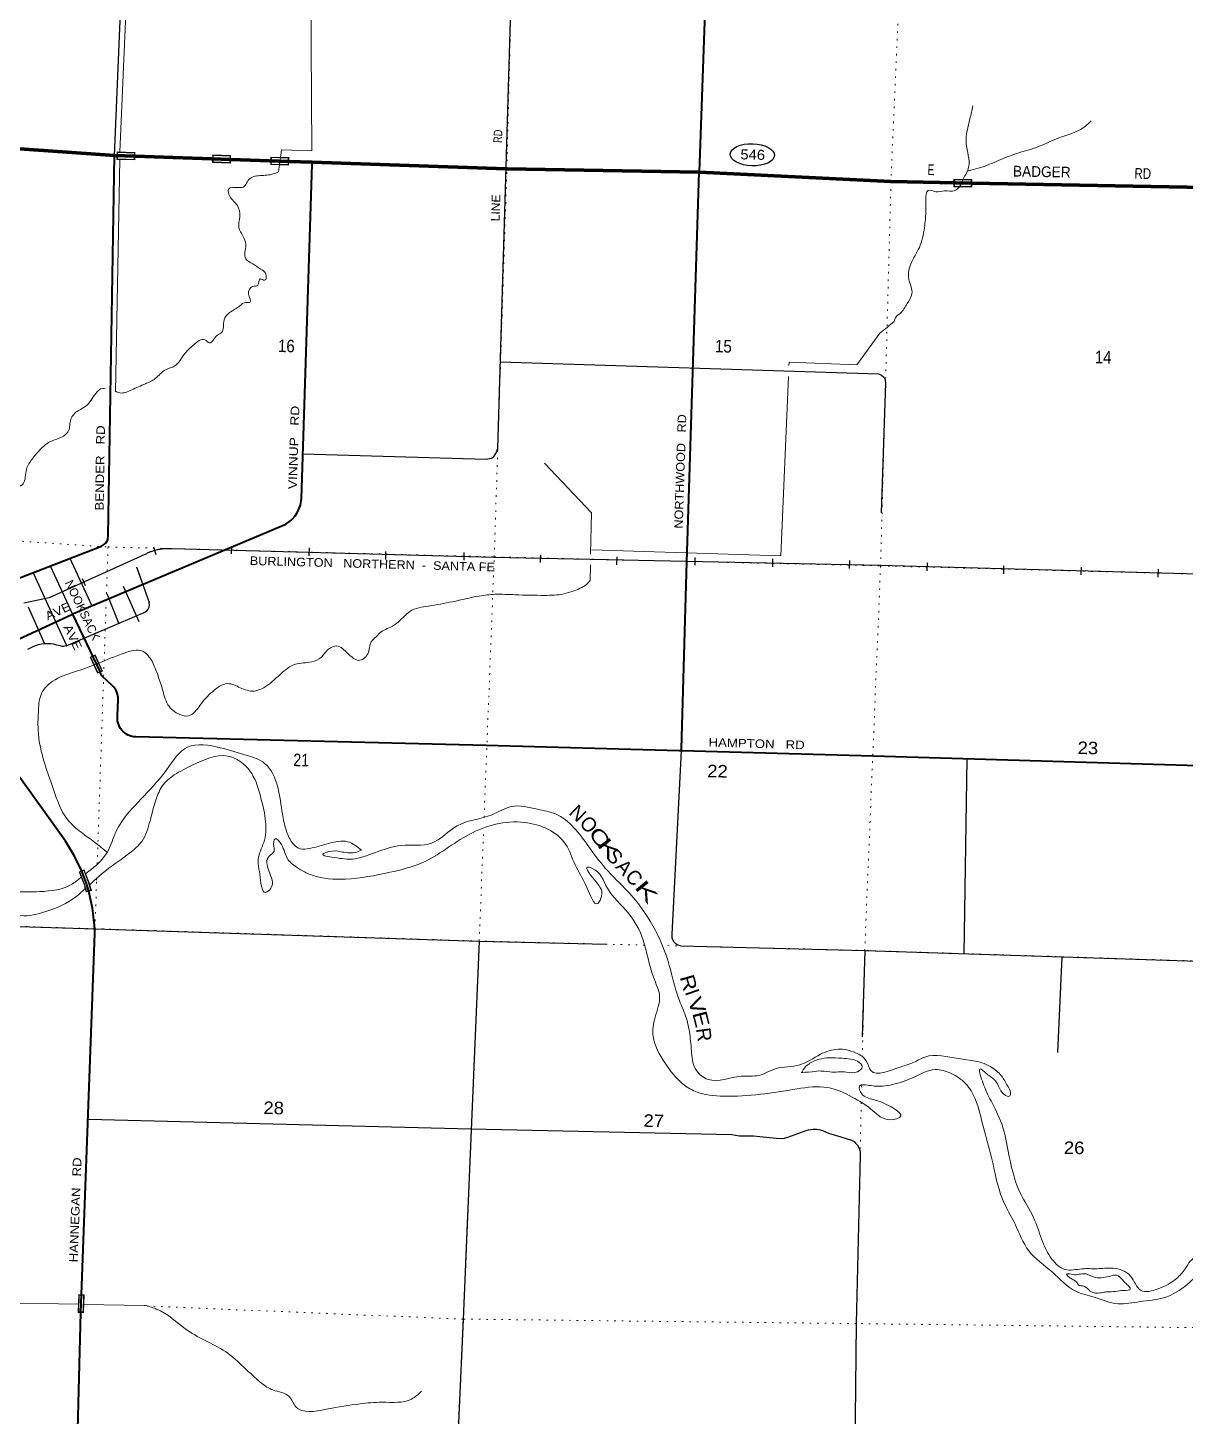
# Model space of a CAD drawing. Header units: feet. Extents: x -489137 to -242534, y 368785 to 558127.
# Drawn here: x -350648 to -334487, y 523713 to 543103 of the extents above; entities that cross this region are included whole.
import ezdxf
from ezdxf.enums import TextEntityAlignment as Align

# ---------------------------------------------------------------- set-up
doc = ezdxf.new("R2010")
doc.units = ezdxf.units.FT
doc.header["$LTSCALE"] = 70
doc.linetypes.add('DOTTED', pattern=[1.5, 0.3, -1.2])
for name, color, linetype, lineweight in [('17', 7, 'Continuous', 25), ('23', 7, 'Continuous', 70), ('26', 7, 'Continuous', 40), ('27', 7, 'Continuous', 13), ('29', 7, 'Continuous', 25), ('34', 7, 'Continuous', 25), ('39', 7, 'Continuous', 13), ('59', 7, 'Continuous', 13), ('61', 7, 'Continuous', 13), ('7', 7, 'DOTTED', 13)]:
    doc.layers.add(name, color=color, linetype=linetype, lineweight=lineweight)
doc.layers.add('30', color=7, linetype='Continuous')
doc.layers.add('41', color=7, linetype='Continuous')

msp = doc.modelspace()

# ---------------------------------------------------------------- linework, layer by layer
at = {"layer": '17'}
msp.add_ellipse((-340531.31, 541329.05), major_axis=(-309.09, 9.51), ratio=0.500121, dxfattribs=at)
at = {"layer": '23'}
msp.add_line((-341267, 541087.3), (-341275.18, 541087.71), dxfattribs=at)
for points in [[(-349438, 541318.49), (-349438.6, 541318.51), (-352090.75, 541506.68), (-352091.4, 541506.67)], [(-346677.41, 541224.95), (-347005.25, 541236.06), (-347814.42, 541263.48), (-349153.97, 541308.87), (-349438, 541318.49)], [(-341275.18, 541087.71), (-343958.65, 541132.84), (-343970.54, 541133.24), (-346677.41, 541224.95)], [(-333710.17, 540862.22), (-337464.7, 540932.66), (-338595.63, 540953.61), (-341267, 541087.3)]]:
    msp.add_lwpolyline(points, dxfattribs=at)
at = {"layer": '26'}
for points in [[(-341267, 541087.3), (-341077.33, 546480.97), (-341021.07, 551820.37)], [(-351391.76, 534617.75), (-351391.62, 534621.83), (-351370.48, 535348.82), (-351360.58, 535374.61), (-351345.38, 535391.12), (-351322.26, 535405.01), (-351295.17, 535412.27), (-350880.25, 535376.58), (-349617.69, 535864.99), (-349578.05, 535888.78), (-349550.3, 535916.54), (-349530.48, 535957.51), (-349525.19, 536011.71), (-349438, 541318.49)], [(-350032.33, 534913.7), (-347046.2, 536171.02), (-346975.52, 536223.24), (-346957.02, 536241.74), (-346915.65, 536285.52), (-346881.7, 536338.24), (-346840.74, 536437.38), (-346826.2, 536529.9), (-346678.34, 541195.47), (-346677.41, 541224.95)], [(-341520.32, 533005.6), (-341519.58, 533032.41), (-341447.84, 535645.35), (-341275.18, 541087.71)], [(-351403.41, 534275.84), (-350023.57, 534914.14), (-349635.59, 534102.5)], [(-341520.32, 533005.6), (-341550.57, 533006.47), (-344245.55, 533080.17), (-349140.8, 533199.07), (-349165.74, 533199.68), (-349190.8, 533204.68), (-349193.53, 533205.23), (-349220.54, 533213.63), (-349246.51, 533224.82), (-349271.17, 533238.66), (-349294.26, 533255), (-349315.5, 533273.66), (-349334.68, 533294.44), (-349351.59, 533317.12), (-349366.03, 533341.43), (-349377.84, 533367.12), (-349386.91, 533393.91), (-349393.13, 533421.5), (-349396.43, 533449.59), (-349396.78, 533477.86), (-349395.67, 533493.81), (-349386.76, 533722.31), (-349386.65, 533747.86), (-349389.22, 533773.29), (-349394.42, 533798.3), (-349402.22, 533822.64), (-349412.51, 533846.02), (-349425.2, 533868.21), (-349426.88, 533870.54), (-349445.6, 533895.52), (-349470.63, 533919.19), (-349611.81, 534052.76), (-349635.59, 534102.5)], [(-349895, 531329.77), (-349906.15, 531353.05), (-349993.4, 531535.18), (-350121.43, 531744.91), (-350713.46, 532565.76), (-350790.01, 532672.23), (-350855.02, 532786.11), (-350907.76, 532906.17), (-350947.67, 533031.07), (-350974.3, 533159.47), (-350975.4, 533166.81), (-350994.61, 533283.26), (-351025.89, 533397.06), (-351039.84, 533436.59), (-351258.73, 533941.86)], [(-333832.45, 532780.93), (-338843.59, 532928.48), (-341520.32, 533005.6)], [(-349796.23, 531045.31), (-349804.43, 531073.63), (-349827.01, 531151.56), (-349884.8, 531303.05), (-349895, 531329.77)], [(-349905.04, 525161.09), (-349711.89, 530453.09), (-349711.25, 530470.41), (-349712.69, 530503.09), (-349715.39, 530564.7), (-349743.5, 530808.8), (-349791.4, 531023.63), (-349796.23, 531045.31)], [(-350003.5, 521299.26), (-349969.88, 522618.1), (-349905.04, 525161.09)]]:
    msp.add_lwpolyline(points, dxfattribs=at)
at = {"layer": '29'}
for p, q in [((-344086.39, 537227.6), (-343889.48, 543834.69)), ((-344052.51, 538437.11), (-338772.03, 538267.68)), ((-338671.86, 538138.12), (-338732.69, 536328.12)), ((-346808.36, 537151.94), (-344249.05, 537077.14)), ((-350330.03, 535581.32), (-350023.57, 534914.14)), ((-350063.02, 535703.32), (-349753.9, 535028.27)), ((-349131.3, 535572.83), (-348954.21, 535075.39)), ((-350574.16, 535491.23), (-350109.06, 534474.45)), ((-349545.46, 535204.02), (-349374.27, 534780.47)), ((-349316.52, 535303.97), (-349098.14, 534812.63)), ((-350644.28, 535017.8), (-350415.67, 534500.38)), ((-350111.89, 534472.55), (-349023.76, 534937.18)), ((-337534.41, 532893.43), (-337576.51, 530164.26)), ((-352301.58, 530598.49), (-349709.38, 530521.31)), ((-338962, 530217.07), (-338997.86, 529009.63)), ((-336208.07, 530128.24), (-336271.62, 528793.62))]:
    msp.add_line(p, q, dxfattribs=at)
for points in [[(-349438.6, 541318.51), (-349209.49, 546757.68), (-349161.03, 549596.01), (-349287.6, 551893.55), (-349211.45, 553286.34)], [(-338772.03, 538267.68), (-338726.22, 538251.92), (-338694.7, 538224.88), (-338674.43, 538184.33), (-338671.86, 538138.12)], [(-344249.05, 537077.14), (-344175.16, 537090.58), (-344150.39, 537104.1), (-344134.63, 537119.87), (-344107.61, 537167.18), (-344086.39, 537227.6)], [(-349023.76, 534937.18), (-348998.57, 534949.49), (-348985.06, 534961.88), (-348964.79, 534983.29), (-348951.28, 535009.2), (-348949.02, 535043), (-348954.21, 535075.39)], [(-350415.67, 534500.38), (-350457.8, 534494.37), (-350501.71, 534483.67), (-350542.25, 534471.84), (-350578.28, 534456.63), (-350652.92, 534418.47)], [(-350111.89, 534472.55), (-350149.29, 534463.95), (-350169.55, 534463.95), (-350197.7, 534469.58), (-350240.49, 534481.42), (-350283.28, 534493.24), (-350326.07, 534499.44), (-350364.35, 534499.44), (-350415.67, 534500.38)], [(-341651.63, 530446.48), (-341520.31, 533005.85), (-341520.28, 533006.83)], [(-349709.38, 530521.31), (-344344.22, 530348.11), (-342572.99, 530304.99)], [(-344344.22, 530348.11), (-344569.91, 525068.75), (-344570, 525066.87)], [(-341535.69, 530282.88), (-341570.03, 530292.64), (-341597.05, 530308.41), (-341628.57, 530335.45), (-341644.34, 530373.75), (-341648.84, 530389.52), (-341651.63, 530446.48)], [(-341535.69, 530282.88), (-338962, 530217.07), (-333873.69, 530055.51)], [(-349804.3, 527862.22), (-344462.71, 527727.77), (-340817.21, 527648.67), (-340714.74, 527626.33), (-340512.86, 527628.24), (-340424.23, 527620.34), (-340194.67, 527595.38)], [(-340194.67, 527595.38), (-340122.22, 527592.63), (-340081.69, 527594.89), (-340034.41, 527608.4), (-339777.72, 527700.77), (-339746.19, 527710.34), (-339714.68, 527716.54), (-339683.15, 527720.48), (-339652.75, 527722.74), (-339629.11, 527721.61), (-339604.35, 527716.54), (-339552.56, 527703.02), (-339467, 527666.98), (-339354.41, 527633.19), (-339145.01, 527567.85), (-339111.23, 527548.7), (-339088.72, 527527.3), (-339063.94, 527498.01), (-339039.19, 527455.21), (-339030.17, 527424.79), (-339025.68, 527394.38), (-339026.43, 527353.64)], [(-339026.43, 527353.64), (-339079.26, 525006.31), (-339139.57, 519721.51), (-339254.07, 514261.77), (-339435.73, 508870.19), (-339438.69, 508142.19)], [(-344570, 525066.87), (-344691.91, 522388.4), (-344631.98, 521066.68)]]:
    msp.add_lwpolyline(points, dxfattribs=at)
at = {"layer": '34'}
for p, q in [((-348890.59, 535855.07), (-348860.64, 535748.59)), ((-347805.32, 535865.32), (-347807.61, 535754.73)), ((-346719.82, 535840.19), (-346722.12, 535729.6)), ((-345652.69, 535787.68), (-345654.99, 535677.1)), ((-344557.8, 535776.3), (-344560.1, 535665.71)), ((-343490.84, 535743.49), (-343493.69, 535632.92)), ((-342424.44, 535714.36), (-342427.3, 535603.78)), ((-341333.04, 535706.73), (-341335.9, 535596.16)), ((-340247.4, 535686.06), (-340250.26, 535575.49)), ((-339175.48, 535660.97), (-339178.34, 535550.39)), ((-338090.17, 535631.09), (-338092.89, 535520.51)), ((-337023.78, 535586.87), (-337026.5, 535476.3)), ((-335941.94, 535571.81), (-335944.67, 535461.23)), ((-349890.38, 535412.23), (-349844.73, 535311.48)), ((-334866.28, 535540.53), (-334869.01, 535429.95))]:
    msp.add_line(p, q, dxfattribs=at)
msp.add_lwpolyline([(-333791.92, 535459.05), (-338752.42, 535592.8), (-344146.96, 535706.69), (-348633.65, 535825.27), (-348636.54, 535825.53), (-348648.3, 535826.42), (-348660.07, 535827.07), (-348671.8, 535827.51), (-348683.59, 535827.78), (-348695.37, 535827.89), (-348707.14, 535827.69), (-348718.91, 535827.34), (-348730.7, 535826.76), (-348742.49, 535826.02), (-348754.21, 535825.01), (-348765.94, 535823.87), (-348777.62, 535822.49), (-348789.32, 535820.88), (-348800.92, 535819.09), (-348812.58, 535817.12), (-348824.11, 535814.9), (-348835.7, 535812.52), (-348847.16, 535809.88), (-348858.63, 535807.11), (-348869.99, 535804.14), (-348881.37, 535800.94), (-348892.63, 535797.5), (-348903.82, 535793.94), (-348915.04, 535790.14), (-348926.1, 535786.19), (-348937.12, 535782.03), (-348948.08, 535777.61), (-348958.92, 535773.1), (-348969.7, 535768.37), (-348980.43, 535763.36), (-348991.03, 535758.28), (-349001.54, 535753.03), (-349012.02, 535747.48), (-350349.14, 535141.51), (-350704.91, 535065.62)], dxfattribs=at)
at = {"layer": '39'}
for p, q in [((-349361.38, 541369.54), (-349138.28, 546665.87)), ((-349422.96, 538019.15), (-349362.22, 541261.32)), ((-342797.65, 535383.75), (-342792.94, 535604.42)), ((-349846.83, 531283.97), (-349790.74, 531327.44)), ((-349848.21, 531282.9), (-349846.83, 531283.97)), ((-349764.4, 531153.51), (-349792.55, 531128.61)), ((-349764.4, 531153.51), (-349709.34, 531202.23)), ((-353657, 525342.1), (-349940.1, 525276.06)), ((-349863.56, 525274.7), (-349023.58, 525259.77))]:
    msp.add_line(p, q, dxfattribs=at)
for points in [[(-346700.02, 544328.11), (-346680.08, 541385.16), (-347103.7, 541395.91), (-347117.97, 541293.88), (-347146.59, 541089.18)], [(-340019.85, 538385.2), (-340017.92, 538430.95), (-339074.04, 538397.35), (-338749.73, 538839.95)], [(-342778.42, 535812.38), (-340132.08, 535729.56), (-340026.23, 538234.3)], [(-342789.79, 535752.37), (-342777.46, 536330.44), (-343430.77, 537021.85)]]:
    msp.add_lwpolyline(points, dxfattribs=at)
for centre, radius, start, end in [((-340108.96, 540696.9), 2301.25, 306.20292, 312.55884), ((-349081.71, 524766.78), 496.41, 63.50793, 83.27464)]:
    msp.add_arc(centre, radius, start, end, dxfattribs=at)
for points in [[(-337584.76, 540996.29), (-337511.52, 541153.9), (-337544.7, 541490.53), (-337493.03, 541831.48), (-337454.84, 542012.83)], [(-337522.67, 541103.94), (-337479.01, 541113.89), (-337342.05, 541150.42), (-337095.74, 541248.55), (-336823.07, 541352.22), (-336544.69, 541439.59), (-336237.11, 541570.86), (-335911.33, 541703.8), (-335800.27, 541800.67)], [(-347146.59, 541089.18), (-347264.46, 541051.13), (-347450.55, 541032.7), (-347527.78, 541007.99), (-347585.55, 540948.47), (-347625.22, 540886.54), (-347696.18, 540871.82), (-347844.07, 540846.53), (-347827.89, 540753.1), (-347721.76, 540619.38), (-347686.66, 540466.87), (-347700.11, 540309.3), (-347643.98, 540196.83), (-347604.21, 540074.59), (-347604.44, 539874.24), (-347507.02, 539805.45), (-347397.57, 539732.36), (-347324.25, 539668.12), (-347340.32, 539577.38), (-347402.51, 539594.86), (-347436.69, 539506.52), (-347507.69, 539489.76), (-347564.41, 539385.69), (-347546.74, 539267.95), (-347605.29, 539267.13), (-347685.01, 539220.21), (-347830.36, 539124.04), (-347907.22, 539022.41), (-347941.23, 538847.04), (-348000.56, 538809.81), (-348109.82, 538702.78), (-348175.53, 538744.6), (-348328.35, 538676.92), (-348468.61, 538536.12), (-348593.02, 538380.83), (-348723.35, 538326.85), (-348867.25, 538204.34), (-349006.08, 538130.29), (-349195.61, 538045.16), (-349364.01, 538004.09), (-349424.07, 538026.81)], [(-338552.51, 539001.83), (-338524.94, 539064), (-338467.37, 539113.4), (-338369.58, 539251.04), (-338302.08, 539387.26), (-338346.18, 539590.54), (-338304.6, 539836.58), (-338186.7, 540064.86), (-338124.17, 540346.9), (-338107.7, 540550.96), (-338108.54, 540700.73), (-338077.49, 540831.64), (-337968.9, 540813.21), (-337847.54, 540824.88), (-337704.17, 540828), (-337584.76, 540996.29)], [(-349566.93, 538061.86), (-349598.85, 538065.6), (-349699.25, 537994.81), (-349834.15, 537821.52), (-349940.48, 537756.93), (-350048.07, 537633.67), (-350077.75, 537472.37), (-350209.07, 537371.87), (-350339.35, 537319.91), (-350479, 537207.43), (-350586.71, 537078.11), (-350666.44, 536936.06), (-350713.18, 536732.62), (-350876.51, 536644.92), (-350981.56, 536545.9), (-351128.42, 536474.04), (-351371.81, 536418.34), (-351512.75, 536340.29), (-351611.87, 536235.08), (-351741.6, 536114.29), (-351921.74, 535996.58), (-352160.03, 535896.25), (-352250.87, 535874.14)], [(-349652.86, 534232.22), (-349298.26, 534370.11), (-349047.39, 534397.33), (-348913.19, 534254.92), (-348838.22, 534079.33), (-348769.95, 533873.54), (-348689.96, 533649.27), (-348525.36, 533512.32), (-348402.64, 533493.6), (-348244.1, 533640.1), (-348070.49, 533830.8), (-347858.16, 533943.8), (-347681.79, 533885.53), (-347491.04, 533839.11), (-347277, 533937.92), (-347112.45, 534082.26), (-346911.85, 534213.73), (-346683.05, 534247.46), (-346552.54, 534309.54), (-346447.11, 534426.76), (-346335.2, 534468.98), (-346181.96, 534366.67), (-346104.67, 534300.31), (-346030.67, 534268.44), (-345901.58, 534358.87), (-345851.55, 534527.84), (-345756.59, 534627.06), (-345748.3, 534637.02), (-345584.83, 534730.79), (-345472.23, 534805.37), (-345311.67, 534951.83), (-345053.72, 535027.46), (-344717.39, 535087.32), (-344344.32, 535166.66), (-344123.81, 535190.45), (-343841.37, 535184.64), (-343431.81, 535176.21), (-343162.93, 535196.98), (-343034.92, 535236.85), (-342845.23, 535330.09), (-342797.65, 535383.75)], [(-349544.49, 531590.51), (-349709.93, 531725.45), (-349902.69, 531867.04), (-350094.63, 532047.06), (-350234.36, 532308.97), (-350312.28, 532535.21), (-350418.57, 532851.08), (-350478.03, 533091.11), (-350503.68, 533308.18), (-350497.99, 533575.19), (-350456.75, 533805.05), (-350266.95, 533997.44), (-349955.51, 534120.55), (-349652.86, 534232.22)], [(-349790.74, 531327.44), (-349723.36, 531379.67), (-349526.7, 531610.37), (-349420.21, 531871.27), (-349232.59, 532150.73), (-348897.94, 532510.14), (-348707.24, 532745.02), (-348418.02, 533056.79), (-347960.05, 533047.36), (-347584.89, 532940.48), (-347341, 532830.22), (-347158.36, 532498.61), (-347091.73, 532120.82), (-347041.88, 531903.25), (-346958.84, 531727.5), (-346845.74, 531636.12), (-346712.43, 531641.48), (-346448.56, 531710.92), (-346179.58, 531735.74), (-345988.36, 531616.45)], [(-333937.22, 525840.91), (-334070.6, 525813.87), (-334297.13, 525697.11), (-334457.6, 525554.7), (-334788.58, 525367.24), (-335114.69, 525313.24), (-335428.17, 525283.27), (-335757.27, 525373.02), (-336015.85, 525457.26), (-336341.18, 525723), (-336671.85, 526023.26), (-336863.72, 526395.53), (-337037.96, 526743.15), (-337191.05, 527325.09), (-337305.17, 527746.36), (-337419.82, 528143.36), (-337554.49, 528358.62), (-337757.34, 528500.42), (-337976.21, 528553.49), (-338273.14, 528448.29), (-338574.1, 528343.18), (-338873.12, 528329.1), (-339034.73, 528322.32), (-339004.7, 528216.46), (-338842.93, 528136.23), (-338594.87, 528031.96), (-338458.26, 527907.71), (-338608.8, 527852.13), (-338852.26, 527982.61), (-339136.87, 528170.61), (-339479.19, 528303.13), (-339907.5, 528283.62), (-340930.98, 528181.23), (-341323.13, 528248), (-341504.52, 528354.95), (-341746.68, 528641.24), (-341916.31, 529015.07), (-341888.38, 529283.66), (-341825.58, 529577.83), (-341912.78, 529842.71), (-342055.1, 530361.7), (-342264.95, 530742.44), (-342554.31, 531086.36), (-342772.34, 531368.1), (-342834.63, 531381.53), (-342763.09, 531234.35), (-342635.37, 530976.73), (-342690.07, 530872.61), (-342842.69, 531098.36), (-343005.51, 531413.38), (-343138.62, 531701.46), (-343713.45, 532004.72), (-344483.97, 531838.45), (-345144.38, 531441.22), (-345591.25, 531308.76), (-346210.89, 531214.26), (-346674, 531266.3), (-346893.64, 531378.07), (-347026.13, 531506.27), (-347106.85, 531696.15), (-347193.94, 531776.86), (-347212.42, 531667.96), (-347207.74, 531603.11), (-347277.8, 531535.74), (-347282.25, 531327.38), (-347253.09, 531085.96), (-347326.97, 531028.79), (-347401.25, 531236.74), (-347425.47, 531520.56), (-347343.75, 531755.67), (-347331.31, 532054.92), (-347404.84, 532392.38), (-347547.1, 532725.18), (-347853.52, 532931.83), (-348350.78, 532802.43), (-348601.91, 532667.97), (-348774.92, 532505.58), (-348864.01, 532303.02), (-348931.74, 532061.56), (-349030.63, 531778.25), (-349259.53, 531550.23), (-349589.65, 531308.11), (-349709.34, 531202.23)], [(-345988.36, 531616.45), (-346077.82, 531585.91), (-346277.42, 531596.09), (-346444.91, 531597.52), (-346526.44, 531560.75), (-346371.99, 531515.06), (-346112.09, 531493.53), (-345433.88, 531683.96), (-345009.35, 531715.7), (-344650.98, 531957.24), (-344165.27, 532113.19), (-343894.39, 532227.01), (-343529.88, 532189.15), (-343278.98, 532123.27), (-342812.44, 531664.4), (-342584.63, 531368.29), (-342264.8, 531033.85), (-341919.6, 530563.31), (-341691.26, 530008.15), (-341561.77, 529550.13), (-341462.17, 529299.17), (-341404.98, 529047.04), (-341378.32, 528783.41), (-341312.84, 528541.23), (-341149.99, 528416.46), (-340686.83, 528461.56), (-340438.33, 528472.63), (-340206.27, 528564.99), (-339870.06, 528618.79), (-339580.31, 528766.62), (-339334.55, 528838.47), (-339089.37, 528788.9), (-338940.38, 528676.55), (-338876.66, 528541.67), (-338453.71, 528593.68), (-338276.81, 528654.79), (-338121.83, 528728.51), (-337652.03, 528706.69), (-337418.64, 528671.52), (-337180.41, 528579.61), (-337039.94, 528447.19), (-336956.17, 528305.82), (-336925.96, 528208.07), (-336936.52, 528186.02), (-337018.81, 528207.95), (-337089.28, 528310.59), (-337135.93, 528394.52), (-337225.16, 528469.22), (-337294.6, 528525.29), (-337344.27, 528562.74), (-337319.69, 528390.22), (-337198.38, 528116.54), (-337049.85, 527793.73), (-336959.02, 527415.44), (-336786.02, 526820.94), (-336605.43, 526487.35), (-336347.39, 525905.27), (-336166.78, 525761.91), (-335926.39, 525771.13), (-335716.45, 525772.87), (-335498.3, 525780.53), (-335250.37, 525670.18), (-335109.31, 525470.98), (-334856.52, 525494.11), (-334609.25, 525636.76), (-334487.28, 525771.85), (-334416.4, 525877.65), (-334272.93, 525979.94), (-334143.54, 526084.54), (-334164.52, 526236.74), (-334265.67, 526414.89), (-334326.37, 526691.37), (-334272.29, 527050.48), (-334201.39, 527346.51), (-334120.5, 527448.07), (-333937.79, 527592.04), (-333914.89, 527603.34)], [(-360510.91, 525323.79), (-360298.46, 525475.54), (-360107.82, 525518.16), (-359845.9, 525496.58), (-359668.31, 525494.95), (-359448.4, 525585.54), (-359261.3, 525745.61), (-359096.42, 525906.14), (-359047.18, 525943.58), (-358936.67, 526109.27), (-358810.78, 526333.34), (-358731.57, 526451.11), (-358725.39, 526457.06), (-358599.3, 526596.13), (-358526.01, 526720.09), (-358320.11, 527005.24), (-358124.35, 527193.47), (-357932.71, 527282.62), (-357760.7, 527398.48), (-357588.94, 527502.2), (-357333.96, 527533.37), (-357103.67, 527542.8), (-356893.48, 527461.57), (-356623.47, 527439.82), (-356428.97, 527474.27), (-356239.28, 527567.5), (-356086.58, 527724.23), (-355901.53, 527977.45), (-355798.66, 528258.66), (-355655.56, 528437.85), (-355560.25, 528553.26), (-355266.79, 528779.94), (-355018.36, 528977.2), (-354667.31, 529348.42), (-354433.76, 529699.8), (-354214.91, 530118.25), (-353989.98, 530538.61), (-353841.16, 530796.61), (-353750.31, 531082.11), (-353692.51, 531236.75), (-353588.74, 531370.2), (-353380.8, 531467.11), (-353096.71, 531538.16), (-352701.99, 531685.86), (-352411.22, 531692.03), (-352156.62, 531421.67), (-351807.01, 531252.57), (-351578.71, 531073.83), (-351266.96, 531022.89), (-350818.64, 531033.9), (-350481.46, 531039.1), (-350020.94, 531149.02), (-349895.42, 531246.31)], [(-349838.35, 531088.09), (-349976.41, 530965.96), (-350396.59, 530760.1), (-350744.89, 530706.56), (-350923.46, 530756.78), (-351268.73, 530844.84), (-351591.78, 530934.46), (-351899.66, 531072.34), (-352174.8, 531231.81), (-352512.6, 531386.5), (-352773.88, 531438.43), (-353003.54, 531364.22), (-353247.45, 531284.25), (-353533.18, 531136.33), (-353647.09, 530905.94), (-353730.15, 530608.14)], [(-339840.24, 528515.11), (-339821.06, 528550.99), (-339744.68, 528630.37), (-339595.9, 528698.14), (-339460.25, 528717.61), (-339276.7, 528711.81), (-339157.88, 528699.24), (-339061.65, 528668.93), (-338996.67, 528592.71), (-339060.73, 528523.2), (-339214.22, 528518.27), (-339450.31, 528521.1), (-339603.42, 528534.37), (-339745.08, 528517.05), (-339846.05, 528515.08), (-339843.01, 528515.11)], [(-335975.75, 525539.41), (-336006.98, 525588.63), (-336050.77, 525617.86), (-336114.46, 525659.65), (-336141.93, 525696.64), (-336127.72, 525700.39), (-336031.1, 525688.29), (-335948.12, 525698.72), (-335869.4, 525699.12), (-335739.26, 525649.9), (-335632.28, 525649.72), (-335530.94, 525669.89), (-335445.9, 525682.31), (-335366.45, 525621.99), (-335313.19, 525564.22), (-335263.74, 525516.66), (-335254.17, 525492.18), (-335345.48, 525469.78), (-335460.83, 525455.95), (-335584.1, 525448.38), (-335661.03, 525437.81), (-335739.84, 525433.37), (-335813.93, 525461.21), (-335893.33, 525523.55), (-335955.61, 525536.97), (-335982.65, 525542.27)], [(-348860.28, 525211.06), (-348855.94, 525209.61), (-348420.25, 524913.27), (-347853.88, 524591.98), (-347594.39, 524361.99), (-347475.58, 524254.31), (-347382.45, 524173.47), (-347225, 524079.15), (-346998.89, 523987.48), (-346907.04, 523845.95), (-346481.95, 523808.87), (-346005.99, 523886.09), (-345700.75, 523908.14), (-345288.06, 523952.26), (-345148.46, 524062.72)]]:
    msp.add_spline(points, degree=3, dxfattribs=at)
at = {"layer": '59'}
for points in [[(-349154.06, 541256.45), (-349403.95, 541263.84), (-349400.83, 541368.8), (-349150.95, 541361.4)], [(-349393.07, 541360.56), (-349159.18, 541353.64), (-349161.81, 541264.68), (-349395.71, 541271.59)], [(-348064.91, 541327.02), (-347815.05, 541318.56), (-347818.6, 541213.62), (-348068.46, 541222.08)], [(-348057.18, 541318.75), (-347823.31, 541310.83), (-347826.32, 541221.88), (-348060.19, 541229.8)], [(-347252.76, 541297.19), (-347002.85, 541290.32), (-347005.74, 541185.36), (-347255.64, 541192.23)], [(-347244.98, 541288.97), (-347011.06, 541282.54), (-347013.51, 541193.57), (-347247.42, 541200)], [(-337716.84, 540987.49), (-337466.87, 540983.24), (-337468.66, 540878.26), (-337718.63, 540882.51)], [(-337708.98, 540979.35), (-337475, 540975.38), (-337476.51, 540886.39), (-337710.49, 540890.36)]]:
    msp.add_lwpolyline(points, close=True, dxfattribs=at)
at = {"layer": '61'}
for p, q in [((-349708.42, 534345.92), (-349604.86, 534118.38)), ((-349604.86, 534118.38), (-349673.12, 534087.31)), ((-349859.97, 531343.14), (-349930.03, 531316.4)), ((-349832.25, 531034.88), (-349760.21, 531055.74)), ((-349943.8, 525162.34), (-349935.73, 525412.21)), ((-349935.73, 525412.21), (-349860.76, 525409.79))]:
    msp.add_line(p, q, dxfattribs=at)
for points in [[(-349673.12, 534087.31), (-349776.69, 534314.85), (-349708.42, 534345.92)], [(-349832.25, 531034.88), (-349840.45, 531063.2), (-349862.6, 531139.64), (-349919.84, 531289.68), (-349930.03, 531316.4)], [(-349826.79, 531044.79), (-349832.77, 531065.43), (-349855.01, 531142.18), (-349912.37, 531292.53), (-349919.72, 531311.78), (-349864.6, 531332.82)], [(-349864.6, 531332.82), (-349857.23, 531313.57), (-349799.01, 531160.94), (-349776.09, 531081.83), (-349770.11, 531061.2), (-349826.79, 531044.79)], [(-349760.21, 531055.74), (-349768.41, 531084.06), (-349791.42, 531163.48), (-349849.76, 531316.42), (-349859.97, 531343.14)], [(-349860.76, 525409.79), (-349868.84, 525159.92), (-349943.8, 525162.34)]]:
    msp.add_lwpolyline(points, dxfattribs=at)
for points in [[(-349712.38, 534335.31), (-349615.46, 534122.34), (-349669.15, 534097.91), (-349766.08, 534310.88)], [(-349927.99, 525403.95), (-349869.01, 525402.05), (-349876.57, 525168.17), (-349935.54, 525170.07)]]:
    msp.add_lwpolyline(points, close=True, dxfattribs=at)
at = {"layer": '7'}
for p, q in [((-348276.24, 541279.13), (-349151.93, 541308.8)), ((-347253.62, 541244.48), (-347820.51, 541263.69)), ((-333710.15, 540863.11), (-337468.7, 540932.73)), ((-349685.52, 531218.65), (-349687.15, 531170.96)), ((-339004.49, 528329.11), (-339007.05, 528215.37))]:
    msp.add_line(p, q, dxfattribs=at)
for points in [[(-349104.57, 551863.46), (-349209.49, 546757.68), (-349438.6, 541318.51), (-349527, 535852.16), (-349678.54, 531422.81)], [(-338218.98, 551793.16), (-338354.07, 546408.72), (-338595.63, 540953.61), (-338740.42, 535587.58), (-338962, 530217.07), (-338995.42, 528732.46)], [(-344276.83, 532074.83), (-344134.87, 535712.81), (-343958.65, 541132.84), (-343822.65, 546559.75), (-343743.76, 550784.37)], [(-349403.96, 541317.34), (-349438.6, 541318.51), (-352090.75, 541506.68), (-354515.93, 541453.53)], [(-337715.61, 540937.3), (-338595.63, 540953.61), (-341275.18, 541087.71), (-343958.65, 541132.84), (-347004.65, 541236.05)], [(-364130.28, 536288.61), (-362911.43, 536295.69), (-360214.58, 536120.76), (-357669.61, 536301.1), (-354916.52, 536207.99), (-349527, 535852.16), (-344134.87, 535712.81), (-338740.42, 535587.58), (-333791.92, 535459.47)], [(-344569.99, 525067.07), (-344569.91, 525068.75), (-344344.22, 530348.11), (-344283.08, 531914.73)], [(-349687.06, 531173.64), (-349709.38, 530521.31), (-349897.23, 525412.96)], [(-342033.94, 530291.86), (-344344.22, 530348.11), (-349709.38, 530521.31), (-353718.82, 530640.39)], [(-333873.69, 530055.51), (-338962, 530217.07), (-341788.28, 530285.88)], [(-339009.73, 528096.38), (-339079.26, 525006.31), (-339139.57, 519721.51), (-339254.07, 514261.77), (-339435.73, 508870.19), (-339440.13, 508142.21)], [(-349904.99, 525163.08), (-350037.96, 519947.91), (-350223.5, 514564.51), (-350296.65, 509150.46), (-350315.25, 508312.04)], [(-333951.02, 524945.12), (-339079.26, 525006.31), (-344569.91, 525068.75), (-348981.45, 525251.67)], [(-344763.98, 513436.47), (-344730.28, 514433.2), (-344570.55, 519837.37), (-344695.8, 522381.11), (-344569.99, 525067.07)]]:
    msp.add_lwpolyline(points, dxfattribs=at)

# ---------------------------------------------------------------- texts
at = {"layer": '17', "width": 1.1}
msp.add_text('546', height=140, rotation=358.424, dxfattribs=at).set_placement((-340527.82, 541260.61), align=Align.CENTER)
at = {"layer": '17'}
for s, rotation, width, p in [('E', 358.939, 0.7, (-338084.69, 541045.58)), ('BADGER', 358.925, 0.95, (-336893.32, 541025.73)), ('RD', 358.925, 0.8, (-335196.85, 540994.31))]:
    msp.add_text(s, height=150, rotation=rotation, dxfattribs=dict(at, width=width)).set_placement(p)
at = {"layer": '27'}
for s, rotation, width, p in [('VINNUP   RD', 88.185, 1.2, (-346892.22, 536656.62)), ('NORTHWOOD   RD', 88.183, 1.1, (-341503.24, 536106.52)), ('BENDER   RD', 89.074, 1.15, (-349588.8, 536359.85)), ('AVE', 24.825, 1.15, (-350370.25, 534823.15)), ('AVE', 295.549, 1.15, (-350151.66, 534732.43)), ('HAMPTON   RD', 358.35, 1.15, (-341144.14, 533064.8)), ('HANNEGAN   RD', 87.894, 1.15, (-349950.85, 525859.77))]:
    msp.add_text(s, height=120, rotation=rotation, dxfattribs=dict(at, width=width)).set_placement(p)
msp.add_text('NOOKSACK', height=120, rotation=295.549, dxfattribs=at).set_placement((-350132.3, 535353.7))
at = {"layer": '30'}
for s, width, p in [('RD', 0.8, (-344027.22, 541493.41)), ('LINE', 1.05, (-344060.3, 540398.08))]:
    msp.add_text(s, height=120, rotation=88.293, dxfattribs=dict(at, width=width)).set_placement(p)
at = {"layer": '34', "width": 1.1}
msp.add_text('BURLINGTON   NORTHERN  -  SANTA FE', height=120, rotation=358.486, dxfattribs=at).set_placement((-347548.95, 535601.25))
at = {"layer": '41'}
for s, rotation, p in [('N', 316.551, (-343105.67, 532127.28)), ('O', 312.144, (-342957.89, 531986.38)), ('S', 309.655, (-342587.22, 531534.2)), ('A', 313.598, (-342453.53, 531375.58)), ('C', 313.87, (-342321.09, 531236.67)), ('I', 289.328, (-341476.07, 529636.5)), ('R', 277.715, (-341317.78, 529124.67))]:
    msp.add_text(s, height=200, rotation=rotation, dxfattribs=at).set_placement(p)
for s, rotation, width, p in [('O', 309.179, 1.45, (-342830.12, 531843.46)), ('K', 307.332, 1.7, (-342709.56, 531694.15)), ('K', 309.407, 1.8, (-342188.07, 531098.31)), ('R', 285.892, 1.15, (-341546.64, 529845.33)), ('V', 291.609, 1.25, (-341440.74, 529516.88)), ('E', 284.267, 1.25, (-341371.28, 529341.35))]:
    msp.add_text(s, height=200, rotation=rotation, dxfattribs=dict(at, width=width)).set_placement(p)
at = {"layer": '7'}
for s, width, p in [('16', 0.9, (-347155.99, 538574.25)), ('15', 0.9, (-341054.26, 538569.64)), ('14', 0.9, (-335751.2, 538417.97)), ('23', 1.1, (-335990.79, 532960.79)), ('21', 0.85, (-346942.03, 532791.63)), ('22', 1.1, (-341162.06, 532636.84)), ('28', 1.1, (-347358.75, 527933.39)), ('27', 1.1, (-342052.04, 527755.03)), ('26', 1.1, (-336182.61, 527377.17))]:
    msp.add_text(s, height=175, rotation=358.821, dxfattribs=dict(at, width=width)).set_placement(p)

doc.saveas('drawing.dxf')
